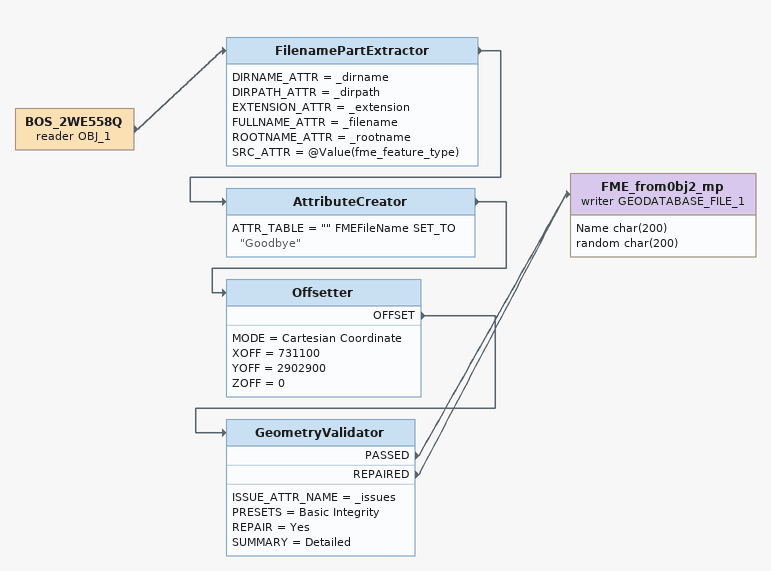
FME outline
BOS_2WE558Q (reader OBJ_1)
    -> FilenamePartExtractor
FilenamePartExtractor
    DIRNAME_ATTR = _dirname
    DIRPATH_ATTR = _dirpath
    EXTENSION_ATTR = _extension
    FULLNAME_ATTR = _filename
    ROOTNAME_ATTR = _rootname
    SRC_ATTR = @Value(fme_feature_type)
    -> AttributeCreator
AttributeCreator
    ATTR_TABLE = "" FMEFileName SET_TO "Goodbye"
    -> Offsetter
Offsetter
    MODE = Cartesian Coordinate
    XOFF = 731100
    YOFF = 2902900
    ZOFF = 0
    OFFSET -> GeometryValidator
GeometryValidator
    ISSUE_ATTR_NAME = _issues
    PRESETS = Basic Integrity
    REPAIR = Yes
    SUMMARY = Detailed
    PASSED -> FME_from0bj2_mp (writer GEODATABASE_FILE_1)
    REPAIRED -> FME_from0bj2_mp (writer GEODATABASE_FILE_1)
FME_from0bj2_mp (writer GEODATABASE_FILE_1)
    attributes: Name char(200), random char(200)
